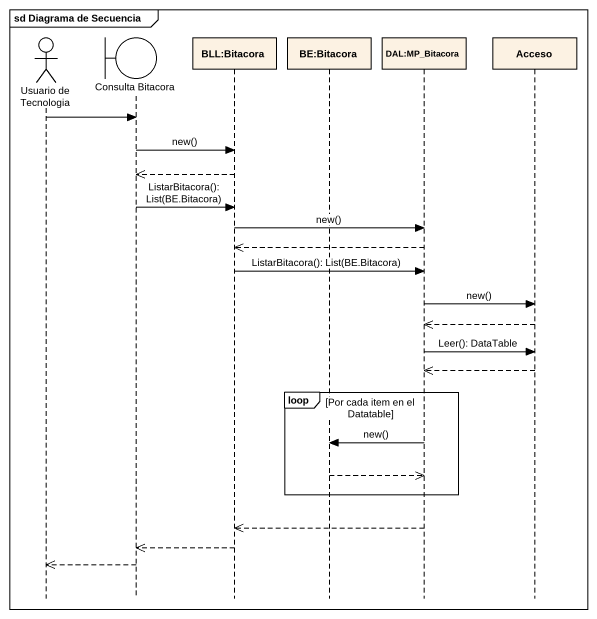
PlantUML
@startuml
mainframe sd Diagrama de Secuencia
hide footbox
actor "Usuario de Tecnologia" as Usuario_de_Tecnologia
boundary "Consulta Bitacora" as Consulta_Bitacora
participant "BLL:Bitacora" as BLL_Bitacora
participant "BE:Bitacora" as BE_Bitacora
participant "DAL:MP_Bitacora" as DAL_MP_Bitacora
participant Acceso

Usuario_de_Tecnologia -> Consulta_Bitacora
Consulta_Bitacora -> BLL_Bitacora : new()
BLL_Bitacora -->> Consulta_Bitacora
Consulta_Bitacora -> BLL_Bitacora : ListarBitacora(): List(BE.Bitacora)
BLL_Bitacora -> DAL_MP_Bitacora : new()
DAL_MP_Bitacora -->> BLL_Bitacora
BLL_Bitacora -> DAL_MP_Bitacora : ListarBitacora(): List(BE.Bitacora)
DAL_MP_Bitacora -> Acceso : new()
Acceso -->> DAL_MP_Bitacora
DAL_MP_Bitacora -> Acceso : Leer(): DataTable
Acceso -->> DAL_MP_Bitacora
loop Por cada item en el Datatable
  DAL_MP_Bitacora -> BE_Bitacora : new()
  BE_Bitacora -->> DAL_MP_Bitacora
end
DAL_MP_Bitacora -->> BLL_Bitacora
BLL_Bitacora -->> Consulta_Bitacora
Consulta_Bitacora -->> Usuario_de_Tecnologia
@enduml
